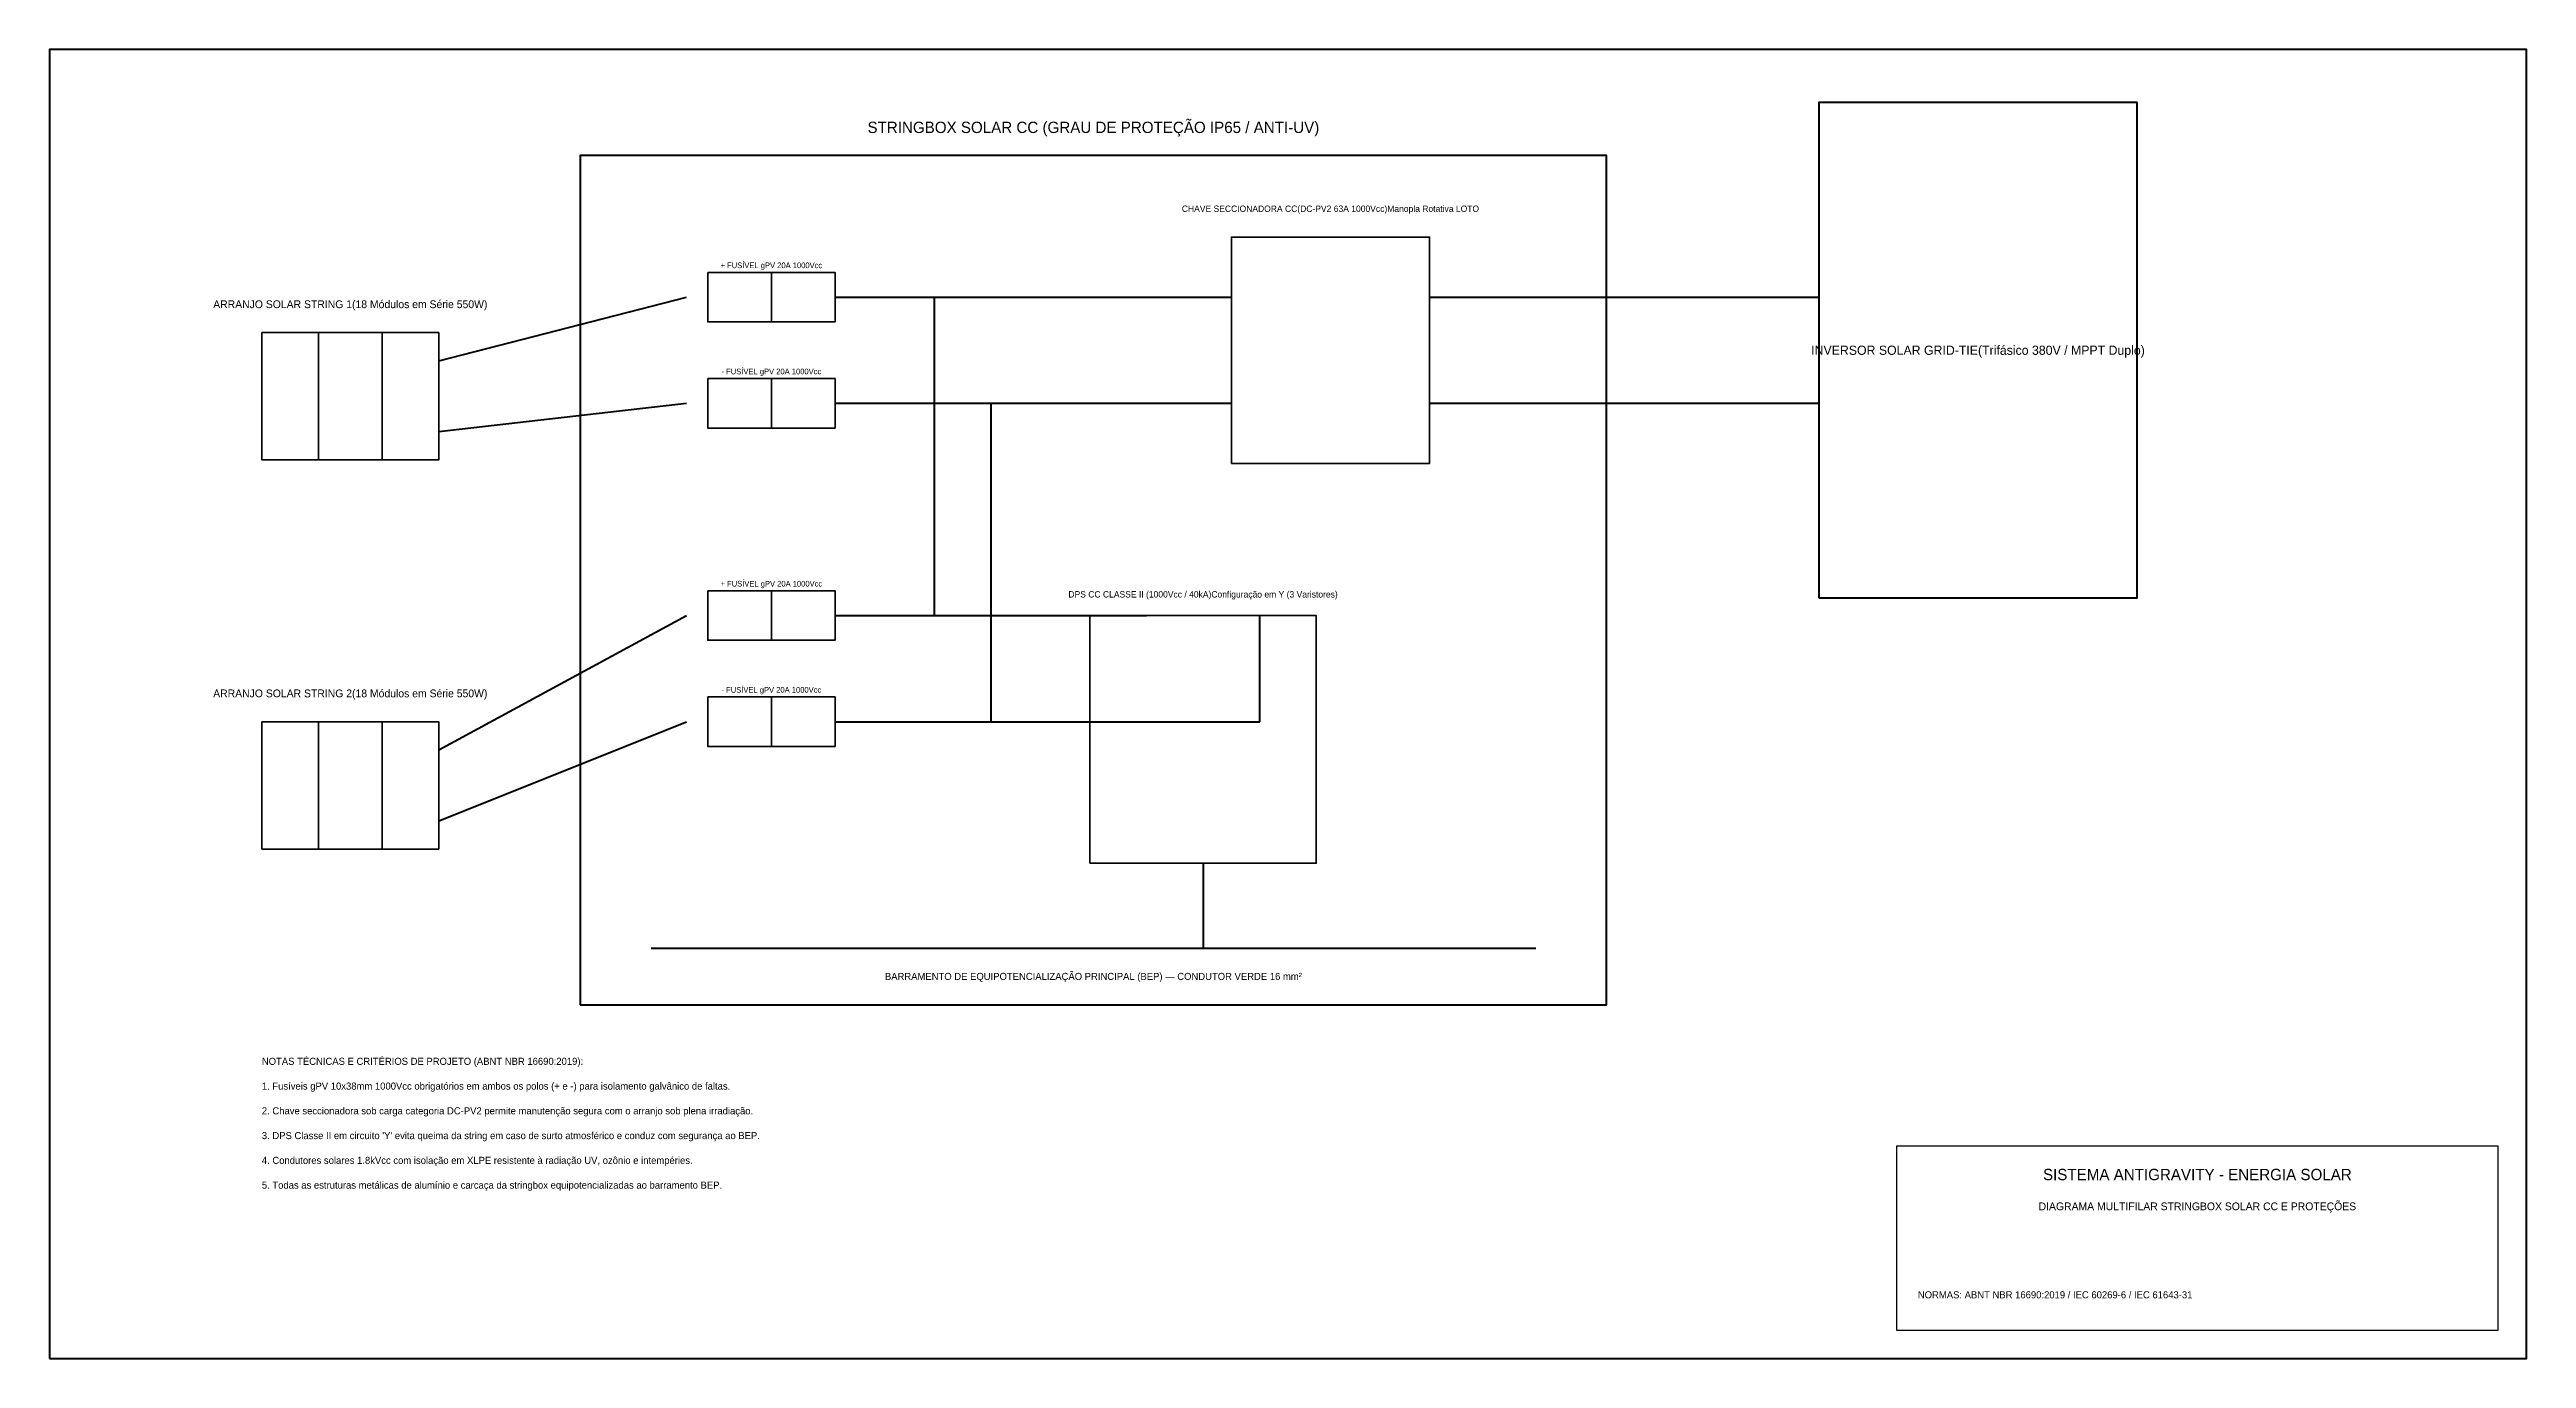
# Model space of a CAD drawing. Header units: metres. Extents: x -1 to 34, y -1.5 to 17.
import ezdxf
from ezdxf.enums import TextEntityAlignment as Align

# ---------------------------------------------------------------- set-up
doc = ezdxf.new("R2010")
doc.units = ezdxf.units.M
for name, color, linetype, lineweight in [('COMPONENTES_DIN', 4, 'Continuous', 35), ('INVÓLUCRO_STRINGBOX', 7, 'Continuous', 40), ('POLO_NEGATIVO', 8, 'Continuous', 40), ('POLO_POSITIVO', 1, 'Continuous', 40), ('PRANCHA_CARIMBO', 7, 'Continuous', 25), ('PRANCHA_MOLDURA', 7, 'Continuous', 50), ('SIMBOLOS_SOLAR', 2, 'Continuous', 35), ('TERRA_PROTECAO', 3, 'Continuous', 40), ('TEXTOS_COTAS', 7, 'Continuous', 20)]:
    doc.layers.add(name, color=color, linetype=linetype, lineweight=lineweight)

msp = doc.modelspace()

# ---------------------------------------------------------------- linework, layer by layer
at = {"layer": 'COMPONENTES_DIN'}
for p, q in [((9.2, 13.15), (9.2, 13.85)), ((9.2, 11.65), (9.2, 12.35)), ((9.2, 8.65), (9.2, 9.35)), ((9.2, 7.15), (9.2, 7.85))]:
    msp.add_line(p, q, dxfattribs=at)
for points in [[(15.7, 11.15), (18.5, 11.15), (18.5, 14.35), (15.7, 14.35), (15.7, 11.15)], [(8.3, 13.85), (10.1, 13.85), (10.1, 13.15), (8.3, 13.15), (8.3, 13.85)], [(8.3, 12.35), (10.1, 12.35), (10.1, 11.65), (8.3, 11.65), (8.3, 12.35)], [(8.3, 9.35), (10.1, 9.35), (10.1, 8.65), (8.3, 8.65), (8.3, 9.35)], [(13.7, 5.5), (16.9, 5.5), (16.9, 9), (13.7, 9), (13.7, 5.5)], [(8.3, 7.85), (10.1, 7.85), (10.1, 7.15), (8.3, 7.15), (8.3, 7.85)]]:
    msp.add_lwpolyline(points, close=True, dxfattribs=at)
at = {"layer": 'INVÓLUCRO_STRINGBOX'}
for points in [[(24, 9.25), (28.5, 9.25), (28.5, 16.25), (24, 16.25), (24, 9.25)], [(6.5, 3.5), (21, 3.5), (21, 15.5), (6.5, 15.5), (6.5, 3.5)]]:
    msp.add_lwpolyline(points, close=True, dxfattribs=at)
at = {"layer": 'POLO_NEGATIVO'}
for p, q in [((4.5, 11.6), (8, 12)), ((10.1, 12), (12.3, 12)), ((12.3, 12), (12.3, 7.5)), ((12.3, 12), (15.7, 12)), ((18.5, 12), (24, 12)), ((16.1, 7.5), (16.1, 9)), ((4.5, 6.1), (8, 7.5)), ((10.1, 7.5), (12.3, 7.5)), ((12.3, 7.5), (16.1, 7.5))]:
    msp.add_line(p, q, dxfattribs=at)
at = {"layer": 'POLO_POSITIVO'}
for p, q in [((4.5, 12.6), (8, 13.5)), ((10.1, 13.5), (11.5, 13.5)), ((11.5, 13.5), (11.5, 9)), ((11.5, 13.5), (15.7, 13.5)), ((18.5, 13.5), (24, 13.5)), ((4.5, 7.1), (8, 9)), ((10.1, 9), (11.5, 9)), ((11.5, 9), (14.5, 9)), ((14.5, 9), (14.5, 9))]:
    msp.add_line(p, q, dxfattribs=at)
at = {"layer": 'PRANCHA_CARIMBO'}
msp.add_lwpolyline([(25.1, -1.1), (33.6, -1.1), (33.6, 1.5), (25.1, 1.5), (25.1, -1.1)], close=True, dxfattribs=at)
at = {"layer": 'PRANCHA_MOLDURA'}
msp.add_lwpolyline([(-1, -1.5), (34, -1.5), (34, 17), (-1, 17), (-1, -1.5)], close=True, dxfattribs=at)
at = {"layer": 'SIMBOLOS_SOLAR'}
for p, q in [((2.8, 11.2), (2.8, 13)), ((3.7, 11.2), (3.7, 13)), ((2.8, 5.7), (2.8, 7.5)), ((3.7, 5.7), (3.7, 7.5))]:
    msp.add_line(p, q, dxfattribs=at)
for points in [[(2, 13), (4.5, 13), (4.5, 11.2), (2, 11.2), (2, 13)], [(2, 7.5), (4.5, 7.5), (4.5, 5.7), (2, 5.7), (2, 7.5)]]:
    msp.add_lwpolyline(points, close=True, dxfattribs=at)
at = {"layer": 'TERRA_PROTECAO'}
for p, q in [((15.3, 5.5), (15.3, 4.3)), ((7.5, 4.3), (20, 4.3))]:
    msp.add_line(p, q, dxfattribs=at)

# ---------------------------------------------------------------- texts
at = {"layer": 'PRANCHA_CARIMBO'}
for s, height, p in [('SISTEMA ANTIGRAVITY - ENERGIA SOLAR', 0.16, (29.35, 1.1)), ('DIAGRAMA MULTIFILAR STRINGBOX SOLAR CC E PROTEÇÕES', 0.11, (29.35, 0.65))]:
    msp.add_text(s, height=height, dxfattribs=at).set_placement(p, align=Align.MIDDLE_CENTER)
at = {"layer": 'TEXTOS_COTAS'}
for s, height, p in [('STRINGBOX SOLAR CC (GRAU DE PROTEÇÃO IP65 / ANTI-UV)', 0.16, (13.75, 15.9)), ('CHAVE SECCIONADORA CC(DC-PV2 63A 1000Vcc)Manopla Rotativa LOTO', 0.09, (17.1, 14.75)), ('+ FUSÍVEL gPV 20A 1000Vcc', 0.08, (9.2, 13.95)), ('ARRANJO SOLAR STRING 1(18 Módulos em Série 550W)', 0.11, (3.25, 13.4)), ('INVERSOR SOLAR GRID-TIE(Trifásico 380V / MPPT Duplo)', 0.13, (26.25, 12.75)), ('- FUSÍVEL gPV 20A 1000Vcc', 0.08, (9.2, 12.45)), ('+ FUSÍVEL gPV 20A 1000Vcc', 0.08, (9.2, 9.45)), ('DPS CC CLASSE II (1000Vcc / 40kA)Configuração em Y (3 Varistores)', 0.09, (15.3, 9.3)), ('ARRANJO SOLAR STRING 2(18 Módulos em Série 550W)', 0.11, (3.25, 7.9)), ('- FUSÍVEL gPV 20A 1000Vcc', 0.08, (9.2, 7.95)), ('BARRAMENTO DE EQUIPOTENCIALIZAÇÃO PRINCIPAL (BEP) — CONDUTOR VERDE 16 mm²', 0.1, (13.75, 3.9))]:
    msp.add_text(s, height=height, dxfattribs=at).set_placement(p, align=Align.MIDDLE_CENTER)
for s, p in [('NOTAS TÉCNICAS E CRITÉRIOS DE PROJETO (ABNT NBR 16690:2019):', (2, 2.7)), ('1. Fusíveis gPV 10x38mm 1000Vcc obrigatórios em ambos os polos (+ e -) para isolamento galvânico de faltas.', (2, 2.35)), ('2. Chave seccionadora sob carga categoria DC-PV2 permite manutenção segura com o arranjo sob plena irradiação.', (2, 2)), ("3. DPS Classe II em circuito 'Y' evita queima da string em caso de surto atmosférico e conduz com segurança ao BEP.", (2, 1.65)), ('4. Condutores solares 1.8kVcc com isolação em XLPE resistente à radiação UV, ozônio e intempéries.', (2, 1.3)), ('5. Todas as estruturas metálicas de alumínio e carcaça da stringbox equipotencializadas ao barramento BEP.', (2, 0.95)), ('NORMAS: ABNT NBR 16690:2019 / IEC 60269-6 / IEC 61643-31', (25.4, -0.6))]:
    msp.add_text(s, height=0.1, dxfattribs=at).set_placement(p, align=Align.MIDDLE_LEFT)

doc.saveas('drawing.dxf')
